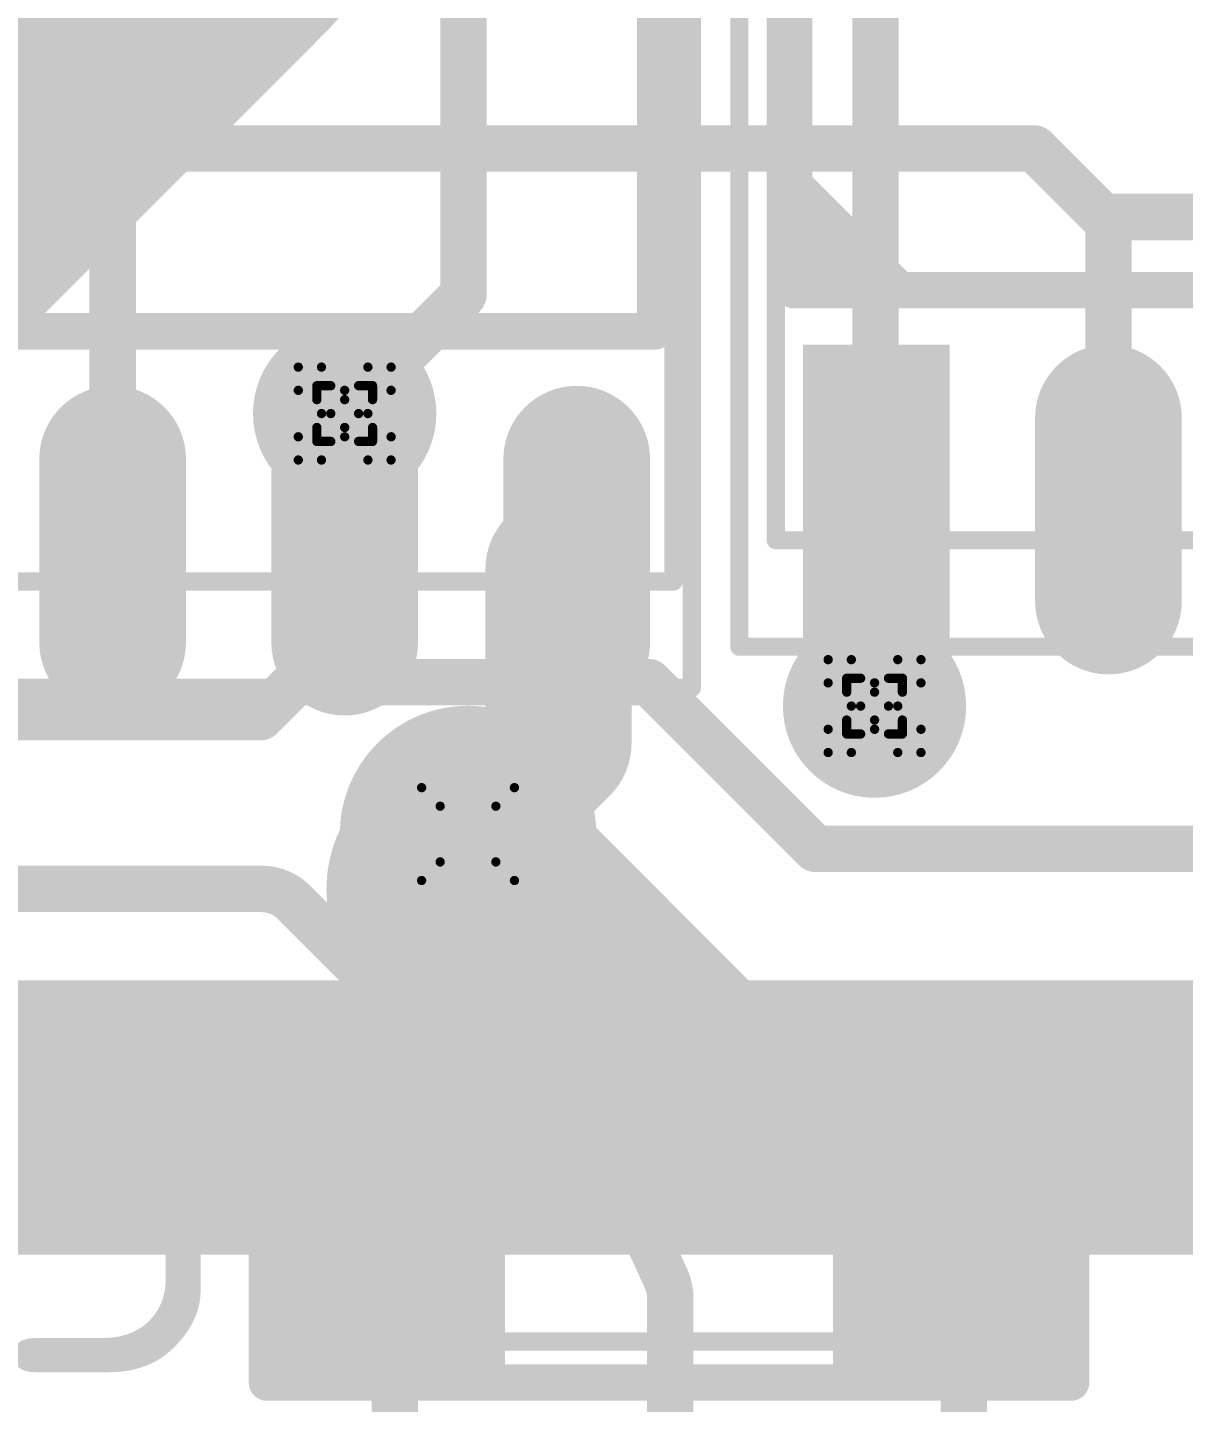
# Model space of a CAD drawing. Header units: millimetres. Extents: x 3219 to 51106, y -14166 to 2063.
# Drawn here: x 5632.09 to 5638.42, y 1778.3 to 1785.82 of the extents above; entities that cross this region are included whole.
import ezdxf

# ---------------------------------------------------------------- set-up
doc = ezdxf.new("R2010")
doc.units = ezdxf.units.MM
doc.layers.get('0').update_dxf_attribs({"lineweight": 53})
for name, color, linetype in [('Bottom Layer', 5, 'Continuous'), ('Bottom Solder', 6, 'Continuous'), ('Drill Drawing', 1, 'Continuous'), ('Mechanical 13', 56, 'Continuous'), ('Mechanical 15', 56, 'Continuous'), ('Top Layer', 1, 'Continuous'), ('Top Overlay', 2, 'Continuous'), ('Top Paste', 8, 'Continuous'), ('Top Solder', 216, 'Continuous')]:
    doc.layers.add(name, color=color, linetype=linetype)
doc.styles.add('GOST type B', font='GOST_B.TTF', dxfattribs={"height": 3.5})

# ---------------------------------------------------------------- blocks, each defined once
blk = doc.blocks.new('1206_56')
at = {"layer": 'Top Layer'}
for points in [[(-2, -0.8), (-2, 0.8), (-1, 0.8), (-1, -0.8)], [(1, -0.8), (1, 0.8), (2, 0.8), (2, -0.8)]]:
    blk.add_hatch(color=1, dxfattribs=at).paths.add_polyline_path(points)
at = {"layer": 'Top Paste'}
for points in [[(-2, -0.8), (-2, 0.8), (-1, 0.8), (-1, -0.8)], [(1, -0.8), (1, 0.8), (2, 0.8), (2, -0.8)]]:
    blk.add_hatch(color=8, dxfattribs=at).paths.add_polyline_path(points)
at = {"layer": 'Top Solder'}
for points in [[(-2.1016, -0.9016), (-2.1016, 0.9016), (-0.8984, 0.9016), (-0.8984, -0.9016)], [(0.8984, -0.9016), (0.8984, 0.9016), (2.1016, 0.9016), (2.1016, -0.9016)]]:
    blk.add_hatch(color=216, dxfattribs=at).paths.add_polyline_path(points)
at = {"layer": 'Mechanical 13'}
for points in [[(-1.6, 0.775, 0.1, 0.1, 0), (-1.6, -0.775, 0.1, 0.1, 0)], [(1.6, 0.775, 0.1, 0.1, 0), (-1.6, 0.775, 0.1, 0.1, 0)], [(1.6, 0.775, 0.1, 0.1, 0), (1.6, -0.775, 0.1, 0.1, 0)], [(1.6, -0.775, 0.1, 0.1, 0), (-1.6, -0.775, 0.1, 0.1, 0)]]:
    blk.add_lwpolyline(points, format="xyseb", dxfattribs=at)
for points in [[(-1.625, 0.775, 0.05, 0.05, 1), (-1.575, 0.775, 0.05, 0.05, 1)], [(-1.625, 0.775, 0.05, 0.05, 1), (-1.575, 0.775, 0.05, 0.05, 1)], [(1.575, 0.775, 0.05, 0.05, 1), (1.625, 0.775, 0.05, 0.05, 1)], [(1.575, 0.775, 0.05, 0.05, 1), (1.625, 0.775, 0.05, 0.05, 1)], [(-1.625, -0.775, 0.05, 0.05, 1), (-1.575, -0.775, 0.05, 0.05, 1)], [(-1.625, -0.775, 0.05, 0.05, 1), (-1.575, -0.775, 0.05, 0.05, 1)], [(1.575, -0.775, 0.05, 0.05, 1), (1.625, -0.775, 0.05, 0.05, 1)], [(1.575, -0.775, 0.05, 0.05, 1), (1.625, -0.775, 0.05, 0.05, 1)]]:
    blk.add_lwpolyline(points, format="xyseb", close=True, dxfattribs=at)
at = {"layer": 'Mechanical 15'}
for points in [[(2.2, 1, 0.1, 0.1, 0), (-2.2, 1, 0.1, 0.1, 0)], [(-2.2, 1, 0.1, 0.1, 0), (-2.2, -1, 0.1, 0.1, 0)], [(2.2, 1, 0.1, 0.1, 0), (2.2, -1, 0.1, 0.1, 0)], [(0, 0.5, 0.1, 0.1, 0), (0, -0.5, 0.1, 0.1, 0)], [(0.5, 0, 0.1, 0.1, 0), (-0.5, 0, 0.1, 0.1, 0)], [(2.2, -1, 0.1, 0.1, 0), (-2.2, -1, 0.1, 0.1, 0)]]:
    blk.add_lwpolyline(points, format="xyseb", dxfattribs=at)
for points in [[(-2.225, 1, 0.05, 0.05, 1), (-2.175, 1, 0.05, 0.05, 1)], [(-2.225, 1, 0.05, 0.05, 1), (-2.175, 1, 0.05, 0.05, 1)], [(2.175, 1, 0.05, 0.05, 1), (2.225, 1, 0.05, 0.05, 1)], [(2.175, 1, 0.05, 0.05, 1), (2.225, 1, 0.05, 0.05, 1)], [(-0.025, 0.5, 0.05, 0.05, 1), (0.025, 0.5, 0.05, 0.05, 1)], [(-0.525, 0, 0.05, 0.05, 1), (-0.475, 0, 0.05, 0.05, 1)], [(0.475, 0, 0.05, 0.05, 1), (0.525, 0, 0.05, 0.05, 1)], [(-0.025, -0.5, 0.05, 0.05, 1), (0.025, -0.5, 0.05, 0.05, 1)], [(-2.225, -1, 0.05, 0.05, 1), (-2.175, -1, 0.05, 0.05, 1)], [(-2.225, -1, 0.05, 0.05, 1), (-2.175, -1, 0.05, 0.05, 1)], [(2.175, -1, 0.05, 0.05, 1), (2.225, -1, 0.05, 0.05, 1)], [(2.175, -1, 0.05, 0.05, 1), (2.225, -1, 0.05, 0.05, 1)]]:
    blk.add_lwpolyline(points, format="xyseb", close=True, dxfattribs=at)
at = {"layer": 'Top Overlay'}
for points in [[(-2.2, 1, 0.2, 0.2, 0), (-2.2, -1, 0.2, 0.2, 0)], [(2.2, 1, 0.2, 0.2, 0), (-2.2, 1, 0.2, 0.2, 0)], [(2.2, 1, 0.2, 0.2, 0), (2.2, -1, 0.2, 0.2, 0)], [(2.2, -1, 0.2, 0.2, 0), (-2.2, -1, 0.2, 0.2, 0)]]:
    blk.add_lwpolyline(points, format="xyseb", dxfattribs=at)
for points in [[(-2.25, 1, 0.1, 0.1, 1), (-2.15, 1, 0.1, 0.1, 1)], [(-2.25, 1, 0.1, 0.1, 1), (-2.15, 1, 0.1, 0.1, 1)], [(2.15, 1, 0.1, 0.1, 1), (2.25, 1, 0.1, 0.1, 1)], [(2.15, 1, 0.1, 0.1, 1), (2.25, 1, 0.1, 0.1, 1)], [(-2.25, -1, 0.1, 0.1, 1), (-2.15, -1, 0.1, 0.1, 1)], [(-2.25, -1, 0.1, 0.1, 1), (-2.15, -1, 0.1, 0.1, 1)], [(2.15, -1, 0.1, 0.1, 1), (2.25, -1, 0.1, 0.1, 1)], [(2.15, -1, 0.1, 0.1, 1), (2.25, -1, 0.1, 0.1, 1)]]:
    blk.add_lwpolyline(points, format="xyseb", close=True, dxfattribs=at)
blk = doc.blocks.new('14_SOIC_95')
at = {"layer": 'Mechanical 13'}
h = blk.add_hatch(color=56, dxfattribs=at)
edge = h.paths.add_edge_path()
edge.add_arc((0.5, 0), 0.25, 0, 360)
at = {"layer": 'Top Layer'}
blk.add_hatch(color=1, dxfattribs=at).paths.add_polyline_path([(-0.8, 0.3), (0.8, 0.3), (0.8, -0.3), (-0.8, -0.3)])
h = blk.add_hatch(color=1, dxfattribs=at)
edge = h.paths.add_edge_path()
edge.add_arc((-0.5, -1.27), 0.3, 90, 270)
edge.add_line((-0.5, -1.57), (0.5, -1.57))
edge.add_arc((0.5, -1.27), 0.3, 270, 450)
edge.add_line((0.5, -0.97), (-0.5, -0.97))
at = {"layer": 'Top Overlay'}
blk.add_hatch(color=2, dxfattribs=at).paths.add_polyline_path([(1.2, 0.45), (1.2, -0.27), (1.92, 0.45)])
at = {"layer": 'Top Paste'}
blk.add_hatch(color=8, dxfattribs=at).paths.add_polyline_path([(-0.8, 0.3), (0.8, 0.3), (0.8, -0.3), (-0.8, -0.3)])
h = blk.add_hatch(color=8, dxfattribs=at)
edge = h.paths.add_edge_path()
edge.add_arc((-0.5, -1.27), 0.3, 90, 270)
edge.add_line((-0.5, -1.57), (0.5, -1.57))
edge.add_arc((0.5, -1.27), 0.3, 270, 450)
edge.add_line((0.5, -0.97), (-0.5, -0.97))
at = {"layer": 'Top Solder'}
blk.add_hatch(color=216, dxfattribs=at).paths.add_polyline_path([(-0.9016, 0.4016), (0.9016, 0.4016), (0.9016, -0.4016), (-0.9016, -0.4016)])
h = blk.add_hatch(color=216, dxfattribs=at)
edge = h.paths.add_edge_path()
edge.add_arc((-0.5, -1.27), 0.4016, 90, 270)
edge.add_line((-0.5, -1.6716), (0.5, -1.6716))
edge.add_arc((0.5, -1.27), 0.4016, 270, 450)
edge.add_line((0.5, -0.8684), (-0.5, -0.8684))
at = {"layer": 'Mechanical 13'}
for points in [[(-0.1683, 0.5501, 0.1, 0.1, 0), (5.9685, 0.55, 0.1, 0.1, 0)], [(-0.1683, 0.5501, 0.1, 0.1, 0), (-0.1683, -8.15, 0.1, 0.1, 0)]]:
    blk.add_lwpolyline(points, format="xyseb", dxfattribs=at)
blk.add_lwpolyline([(-0.1933, 0.5501, 0.05, 0.05, 1), (-0.1433, 0.5501, 0.05, 0.05, 1)], format="xyseb", close=True, dxfattribs=at)
blk.add_lwpolyline([(-0.1933, 0.5501, 0.05, 0.05, 1), (-0.1433, 0.5501, 0.05, 0.05, 1)], format="xyseb", close=True, dxfattribs=at)
at = {"layer": 'Mechanical 15'}
for points in [[(6.75, 0.75, 0.1, 0.1, 0), (-0.75, 0.75, 0.1, 0.1, 0)], [(-0.75, 0.75, 0.1, 0.1, 0), (-0.75, -8.25, 0.1, 0.1, 0)]]:
    blk.add_lwpolyline(points, format="xyseb", dxfattribs=at)
blk.add_lwpolyline([(-0.775, 0.75, 0.05, 0.05, 1), (-0.725, 0.75, 0.05, 0.05, 1)], format="xyseb", close=True, dxfattribs=at)
blk.add_lwpolyline([(-0.775, 0.75, 0.05, 0.05, 1), (-0.725, 0.75, 0.05, 0.05, 1)], format="xyseb", close=True, dxfattribs=at)
at = {"layer": 'Top Overlay'}
for points in [[(1.2, 0.45, 0.2, 0.2, 0), (1.2, -8.05, 0.2, 0.2, 0)], [(1.2, 0.45, 0.2, 0.2, 0), (4.7, 0.45, 0.2, 0.2, 0)]]:
    blk.add_lwpolyline(points, format="xyseb", dxfattribs=at)
blk.add_lwpolyline([(1.15, 0.45, 0.1, 0.1, 1), (1.25, 0.45, 0.1, 0.1, 1)], format="xyseb", close=True, dxfattribs=at)
blk.add_lwpolyline([(1.15, 0.45, 0.1, 0.1, 1), (1.25, 0.45, 0.1, 0.1, 1)], format="xyseb", close=True, dxfattribs=at)
blk = doc.blocks.new('14_SOIC_96')
at = {"layer": 'Top Layer'}
h = blk.add_hatch(color=1, dxfattribs=at)
edge = h.paths.add_edge_path()
edge.add_arc((-0.5, -5.08), 0.3, 90, 270)
edge.add_line((-0.5, -5.38), (0.5, -5.38))
edge.add_arc((0.5, -5.08), 0.3, 270, 450)
edge.add_line((0.5, -4.78), (-0.5, -4.78))
h = blk.add_hatch(color=1, dxfattribs=at)
edge = h.paths.add_edge_path()
edge.add_arc((-0.5, -6.35), 0.3, 90, 270)
edge.add_line((-0.5, -6.65), (0.5, -6.65))
edge.add_arc((0.5, -6.35), 0.3, 270, 450)
edge.add_line((0.5, -6.05), (-0.5, -6.05))
h = blk.add_hatch(color=1, dxfattribs=at)
edge = h.paths.add_edge_path()
edge.add_arc((-0.5, -7.62), 0.3, 90, 270)
edge.add_line((-0.5, -7.92), (0.5, -7.92))
edge.add_arc((0.5, -7.62), 0.3, 270, 450)
edge.add_line((0.5, -7.32), (-0.5, -7.32))
at = {"layer": 'Top Paste'}
h = blk.add_hatch(color=8, dxfattribs=at)
edge = h.paths.add_edge_path()
edge.add_arc((-0.5, -5.08), 0.3, 90, 270)
edge.add_line((-0.5, -5.38), (0.5, -5.38))
edge.add_arc((0.5, -5.08), 0.3, 270, 450)
edge.add_line((0.5, -4.78), (-0.5, -4.78))
h = blk.add_hatch(color=8, dxfattribs=at)
edge = h.paths.add_edge_path()
edge.add_arc((-0.5, -6.35), 0.3, 90, 270)
edge.add_line((-0.5, -6.65), (0.5, -6.65))
edge.add_arc((0.5, -6.35), 0.3, 270, 450)
edge.add_line((0.5, -6.05), (-0.5, -6.05))
h = blk.add_hatch(color=8, dxfattribs=at)
edge = h.paths.add_edge_path()
edge.add_arc((-0.5, -7.62), 0.3, 90, 270)
edge.add_line((-0.5, -7.92), (0.5, -7.92))
edge.add_arc((0.5, -7.62), 0.3, 270, 450)
edge.add_line((0.5, -7.32), (-0.5, -7.32))
at = {"layer": 'Top Solder'}
h = blk.add_hatch(color=216, dxfattribs=at)
edge = h.paths.add_edge_path()
edge.add_arc((-0.5, -5.08), 0.4016, 90, 270)
edge.add_line((-0.5, -5.4816), (0.5, -5.4816))
edge.add_arc((0.5, -5.08), 0.4016, 270, 450)
edge.add_line((0.5, -4.6784), (-0.5, -4.6784))
h = blk.add_hatch(color=216, dxfattribs=at)
edge = h.paths.add_edge_path()
edge.add_arc((-0.5, -6.35), 0.4016, 90, 270)
edge.add_line((-0.5, -6.7516), (0.5, -6.7516))
edge.add_arc((0.5, -6.35), 0.4016, 270, 450)
edge.add_line((0.5, -5.9484), (-0.5, -5.9484))
h = blk.add_hatch(color=216, dxfattribs=at)
edge = h.paths.add_edge_path()
edge.add_arc((-0.5, -7.62), 0.4016, 90, 270)
edge.add_line((-0.5, -8.0216), (0.5, -8.0216))
edge.add_arc((0.5, -7.62), 0.4016, 270, 450)
edge.add_line((0.5, -7.2184), (-0.5, -7.2184))
at = {"layer": 'Mechanical 13'}
for points in [[(-0.1683, 0.55, 0.1, 0.1, 0), (-0.1683, -8.15, 0.1, 0.1, 0)], [(-0.1683, -8.15, 0.1, 0.1, 0), (5.9685, -8.15, 0.1, 0.1, 0)]]:
    blk.add_lwpolyline(points, format="xyseb", dxfattribs=at)
blk.add_lwpolyline([(-0.1933, -8.15, 0.05, 0.05, 1), (-0.1433, -8.15, 0.05, 0.05, 1)], format="xyseb", close=True, dxfattribs=at)
blk.add_lwpolyline([(-0.1933, -8.15, 0.05, 0.05, 1), (-0.1433, -8.15, 0.05, 0.05, 1)], format="xyseb", close=True, dxfattribs=at)
at = {"layer": 'Mechanical 15'}
for points in [[(-0.75, 0.75, 0.1, 0.1, 0), (-0.75, -8.25, 0.1, 0.1, 0)], [(-0.75, -8.25, 0.1, 0.1, 0), (6.75, -8.25, 0.1, 0.1, 0)]]:
    blk.add_lwpolyline(points, format="xyseb", dxfattribs=at)
blk.add_lwpolyline([(-0.775, -8.25, 0.05, 0.05, 1), (-0.725, -8.25, 0.05, 0.05, 1)], format="xyseb", close=True, dxfattribs=at)
blk.add_lwpolyline([(-0.775, -8.25, 0.05, 0.05, 1), (-0.725, -8.25, 0.05, 0.05, 1)], format="xyseb", close=True, dxfattribs=at)
at = {"layer": 'Top Overlay'}
for points in [[(1.2, 0.45, 0.2, 0.2, 0), (1.2, -8.05, 0.2, 0.2, 0)], [(1.2, -8.05, 0.2, 0.2, 0), (4.7, -8.05, 0.2, 0.2, 0)]]:
    blk.add_lwpolyline(points, format="xyseb", dxfattribs=at)
blk.add_lwpolyline([(1.15, -8.05, 0.1, 0.1, 1), (1.25, -8.05, 0.1, 0.1, 1)], format="xyseb", close=True, dxfattribs=at)
blk.add_lwpolyline([(1.15, -8.05, 0.1, 0.1, 1), (1.25, -8.05, 0.1, 0.1, 1)], format="xyseb", close=True, dxfattribs=at)

msp = doc.modelspace()

# ---------------------------------------------------------------- hatches: boundary and pattern name
at = {"layer": 'Bottom Layer'}
h = msp.add_hatch(color=5, dxfattribs=at)
edge = h.paths.add_edge_path()
edge.add_arc((5633.8285, 1783.7081), 0.4, 0, 360)
h = msp.add_hatch(color=5, dxfattribs=at)
edge = h.paths.add_edge_path()
edge.add_arc((5636.7285, 1782.1081), 0.4, 0, 360)
h = msp.add_hatch(color=5, dxfattribs=at)
edge = h.paths.add_edge_path()
edge.add_arc((5634.5035, 1781.4081), 0.6, 0, 360)
at = {"layer": 'Bottom Solder'}
h = msp.add_hatch(color=6, dxfattribs=at)
edge = h.paths.add_edge_path()
edge.add_arc((5633.8285, 1783.7081), 0.5016, 0, 360)
h = msp.add_hatch(color=6, dxfattribs=at)
edge = h.paths.add_edge_path()
edge.add_arc((5636.7285, 1782.1081), 0.5016, 0, 360)
h = msp.add_hatch(color=6, dxfattribs=at)
edge = h.paths.add_edge_path()
edge.add_arc((5634.5035, 1781.4081), 0.7016, 0, 360)
at = {"layer": 'Top Layer'}
h = msp.add_hatch(color=1, dxfattribs=at)
edge = h.paths.add_edge_path()
edge.add_arc((5633.8285, 1783.7081), 0.4, 0, 360)
h = msp.add_hatch(color=1, dxfattribs=at)
edge = h.paths.add_edge_path()
edge.add_arc((5636.7285, 1782.1081), 0.4, 0, 360)
h = msp.add_hatch(color=1, dxfattribs=at)
edge = h.paths.add_edge_path()
edge.add_arc((5634.5035, 1781.4081), 0.6, 0, 360)
at = {"layer": 'Top Solder'}
h = msp.add_hatch(color=216, dxfattribs=at)
edge = h.paths.add_edge_path()
edge.add_arc((5633.8285, 1783.7081), 0.5016, 0, 360)
h = msp.add_hatch(color=216, dxfattribs=at)
edge = h.paths.add_edge_path()
edge.add_arc((5636.7285, 1782.1081), 0.5016, 0, 360)
h = msp.add_hatch(color=216, dxfattribs=at)
edge = h.paths.add_edge_path()
edge.add_arc((5634.5035, 1781.4081), 0.7016, 0, 360)

# ---------------------------------------------------------------- linework, layer by layer
at = {"layer": 'Bottom Layer'}
for points in [[(5636.7335, 1782.1131, 0.254, 0.254, 0), (5636.7335, 1790.8781, 0.254, 0.254, 0)], [(5634.4785, 1784.3581, 0.254, 0.254, 0), (5634.4785, 1790.7093, 0.254, 0.254, 0)], [(5633.2075, 1786.3371, 1.5, 1.5, 0), (5633.2075, 1787.9207, 1.5, 1.5, 0)], [(5629.1559, 1782.2854, 1.5, 1.5, 0), (5633.2075, 1786.3371, 1.5, 1.5, 0)], [(5633.8285, 1783.7081, 0.254, 0.254, 0), (5634.4785, 1784.3581, 0.254, 0.254, 0)], [(5633.3692, 1782.0481, 0.254, 0.254, 0), (5633.5602, 1782.2391, 0.254, 0.254, 0)], [(5633.5602, 1782.2391, 0.254, 0.254, 0), (5635.493, 1782.2391, 0.254, 0.254, 0)], [(5635.493, 1782.2391, 0.254, 0.254, 0), (5636.405, 1781.3271, 0.254, 0.254, 0)], [(5636.7285, 1782.1081, 0.254, 0.254, 0), (5636.7335, 1782.1131, 0.254, 0.254, 0)], [(5631.2885, 1782.0481, 0.254, 0.254, 0), (5633.3692, 1782.0481, 0.254, 0.254, 0)], [(5634.4785, 1781.1081, 1.5, 1.5, 0), (5635.7285, 1779.8581, 1.5, 1.5, 0)], [(5636.405, 1781.3271, 0.254, 0.254, 0), (5639.552, 1781.3271, 0.254, 0.254, 0)], [(5630.3405, 1779.8581, 1.5, 1.5, 0), (5635.7285, 1779.8581, 1.5, 1.5, 0)], [(5635.7285, 1779.8581, 1.5, 1.5, 0), (5647.177, 1779.8581, 1.5, 1.5, 0)]]:
    msp.add_lwpolyline(points, format="xyseb", dxfattribs=at)
for points in [[(5632.8325, 1786.3371, 0.75, 0.75, 1), (5633.5825, 1786.3371, 0.75, 0.75, 1)], [(5632.8325, 1786.3371, 0.75, 0.75, 1), (5633.5825, 1786.3371, 0.75, 0.75, 1)], [(5634.415, 1784.3581, 0.127, 0.127, 1), (5634.542, 1784.3581, 0.127, 0.127, 1)], [(5634.415, 1784.3581, 0.127, 0.127, 1), (5634.542, 1784.3581, 0.127, 0.127, 1)], [(5633.765, 1783.7081, 0.127, 0.127, 1), (5633.892, 1783.7081, 0.127, 0.127, 1)], [(5633.4967, 1782.2391, 0.127, 0.127, 1), (5633.6237, 1782.2391, 0.127, 0.127, 1)], [(5633.4967, 1782.2391, 0.127, 0.127, 1), (5633.6237, 1782.2391, 0.127, 0.127, 1)], [(5635.4295, 1782.2391, 0.127, 0.127, 1), (5635.5565, 1782.2391, 0.127, 0.127, 1)], [(5635.4295, 1782.2391, 0.127, 0.127, 1), (5635.5565, 1782.2391, 0.127, 0.127, 1)], [(5636.665, 1782.1081, 0.127, 0.127, 1), (5636.792, 1782.1081, 0.127, 0.127, 1)], [(5636.67, 1782.1131, 0.127, 0.127, 1), (5636.797, 1782.1131, 0.127, 0.127, 1)], [(5636.67, 1782.1131, 0.127, 0.127, 1), (5636.797, 1782.1131, 0.127, 0.127, 1)], [(5633.3057, 1782.0481, 0.127, 0.127, 1), (5633.4327, 1782.0481, 0.127, 0.127, 1)], [(5633.3057, 1782.0481, 0.127, 0.127, 1), (5633.4327, 1782.0481, 0.127, 0.127, 1)], [(5634.1035, 1781.1081, 0.75, 0.75, 1), (5634.8535, 1781.1081, 0.75, 0.75, 1)], [(5636.3415, 1781.3271, 0.127, 0.127, 1), (5636.4685, 1781.3271, 0.127, 0.127, 1)], [(5636.3415, 1781.3271, 0.127, 0.127, 1), (5636.4685, 1781.3271, 0.127, 0.127, 1)], [(5635.3535, 1779.8581, 0.75, 0.75, 1), (5636.1035, 1779.8581, 0.75, 0.75, 1)], [(5635.3535, 1779.8581, 0.75, 0.75, 1), (5636.1035, 1779.8581, 0.75, 0.75, 1)], [(5635.3535, 1779.8581, 0.75, 0.75, 1), (5636.1035, 1779.8581, 0.75, 0.75, 1)]]:
    msp.add_lwpolyline(points, format="xyseb", close=True, dxfattribs=at)
at = {"layer": 'Drill Drawing'}
for points in [[(5633.5745, 1783.8351, 0.0508, 0.0508, 0), (5633.5745, 1783.9621, 0.0508, 0.0508, 0)], [(5633.5745, 1783.9621, 0.0508, 0.0508, 0), (5633.7015, 1783.9621, 0.0508, 0.0508, 0)], [(5633.7015, 1783.9621, 0.0508, 0.0508, 0), (5633.8285, 1783.8351, 0.0508, 0.0508, 0)], [(5633.8285, 1783.8351, 0.0508, 0.0508, 0), (5633.9555, 1783.9621, 0.0508, 0.0508, 0)], [(5633.9555, 1783.9621, 0.0508, 0.0508, 0), (5634.0825, 1783.9621, 0.0508, 0.0508, 0)], [(5634.0825, 1783.8351, 0.0508, 0.0508, 0), (5634.0825, 1783.9621, 0.0508, 0.0508, 0)], [(5633.5745, 1783.8351, 0.0508, 0.0508, 0), (5633.7015, 1783.7081, 0.0508, 0.0508, 0)], [(5633.6761, 1783.7843, 0.0508, 0.0508, 0), (5633.6761, 1783.8605, 0.0508, 0.0508, 0)], [(5633.6761, 1783.8605, 0.0508, 0.0508, 0), (5633.7523, 1783.8605, 0.0508, 0.0508, 0)], [(5633.7523, 1783.8605, 0.0508, 0.0508, 0), (5633.8285, 1783.7843, 0.0508, 0.0508, 0)], [(5633.8285, 1783.7843, 0.0508, 0.0508, 0), (5633.9047, 1783.8605, 0.0508, 0.0508, 0)], [(5633.9047, 1783.8605, 0.0508, 0.0508, 0), (5633.9809, 1783.8605, 0.0508, 0.0508, 0)], [(5633.9555, 1783.7081, 0.0508, 0.0508, 0), (5634.0825, 1783.8351, 0.0508, 0.0508, 0)], [(5633.9809, 1783.7843, 0.0508, 0.0508, 0), (5633.9809, 1783.8605, 0.0508, 0.0508, 0)], [(5633.6761, 1783.7843, 0.0508, 0.0508, 0), (5633.7523, 1783.7081, 0.0508, 0.0508, 0)], [(5633.9047, 1783.7081, 0.0508, 0.0508, 0), (5633.9809, 1783.7843, 0.0508, 0.0508, 0)], [(5633.5745, 1783.5811, 0.0508, 0.0508, 0), (5633.7015, 1783.7081, 0.0508, 0.0508, 0)], [(5633.6761, 1783.6319, 0.0508, 0.0508, 0), (5633.7523, 1783.7081, 0.0508, 0.0508, 0)], [(5633.9047, 1783.7081, 0.0508, 0.0508, 0), (5633.9809, 1783.6319, 0.0508, 0.0508, 0)], [(5633.9555, 1783.7081, 0.0508, 0.0508, 0), (5634.0825, 1783.5811, 0.0508, 0.0508, 0)], [(5633.6761, 1783.5557, 0.0508, 0.0508, 0), (5633.6761, 1783.6319, 0.0508, 0.0508, 0)], [(5633.7523, 1783.5557, 0.0508, 0.0508, 0), (5633.8285, 1783.6319, 0.0508, 0.0508, 0)], [(5633.8285, 1783.6319, 0.0508, 0.0508, 0), (5633.9047, 1783.5557, 0.0508, 0.0508, 0)], [(5633.9809, 1783.5557, 0.0508, 0.0508, 0), (5633.9809, 1783.6319, 0.0508, 0.0508, 0)], [(5633.5745, 1783.4541, 0.0508, 0.0508, 0), (5633.5745, 1783.5811, 0.0508, 0.0508, 0)], [(5633.6761, 1783.5557, 0.0508, 0.0508, 0), (5633.7523, 1783.5557, 0.0508, 0.0508, 0)], [(5633.7015, 1783.4541, 0.0508, 0.0508, 0), (5633.8285, 1783.5811, 0.0508, 0.0508, 0)], [(5633.8285, 1783.5811, 0.0508, 0.0508, 0), (5633.9555, 1783.4541, 0.0508, 0.0508, 0)], [(5633.9047, 1783.5557, 0.0508, 0.0508, 0), (5633.9809, 1783.5557, 0.0508, 0.0508, 0)], [(5634.0825, 1783.4541, 0.0508, 0.0508, 0), (5634.0825, 1783.5811, 0.0508, 0.0508, 0)], [(5633.5745, 1783.4541, 0.0508, 0.0508, 0), (5633.7015, 1783.4541, 0.0508, 0.0508, 0)], [(5633.9555, 1783.4541, 0.0508, 0.0508, 0), (5634.0825, 1783.4541, 0.0508, 0.0508, 0)], [(5636.4745, 1782.2351, 0.0508, 0.0508, 0), (5636.4745, 1782.3621, 0.0508, 0.0508, 0)], [(5636.4745, 1782.3621, 0.0508, 0.0508, 0), (5636.6015, 1782.3621, 0.0508, 0.0508, 0)], [(5636.6015, 1782.3621, 0.0508, 0.0508, 0), (5636.7285, 1782.2351, 0.0508, 0.0508, 0)], [(5636.7285, 1782.2351, 0.0508, 0.0508, 0), (5636.8555, 1782.3621, 0.0508, 0.0508, 0)], [(5636.8555, 1782.3621, 0.0508, 0.0508, 0), (5636.9825, 1782.3621, 0.0508, 0.0508, 0)], [(5636.9825, 1782.2351, 0.0508, 0.0508, 0), (5636.9825, 1782.3621, 0.0508, 0.0508, 0)], [(5636.5761, 1782.1843, 0.0508, 0.0508, 0), (5636.5761, 1782.2605, 0.0508, 0.0508, 0)], [(5636.5761, 1782.2605, 0.0508, 0.0508, 0), (5636.6523, 1782.2605, 0.0508, 0.0508, 0)], [(5636.6523, 1782.2605, 0.0508, 0.0508, 0), (5636.7285, 1782.1843, 0.0508, 0.0508, 0)], [(5636.7285, 1782.1843, 0.0508, 0.0508, 0), (5636.8047, 1782.2605, 0.0508, 0.0508, 0)], [(5636.8047, 1782.2605, 0.0508, 0.0508, 0), (5636.8809, 1782.2605, 0.0508, 0.0508, 0)], [(5636.8809, 1782.1843, 0.0508, 0.0508, 0), (5636.8809, 1782.2605, 0.0508, 0.0508, 0)], [(5636.4745, 1782.2351, 0.0508, 0.0508, 0), (5636.6015, 1782.1081, 0.0508, 0.0508, 0)], [(5636.5761, 1782.1843, 0.0508, 0.0508, 0), (5636.6523, 1782.1081, 0.0508, 0.0508, 0)], [(5636.8047, 1782.1081, 0.0508, 0.0508, 0), (5636.8809, 1782.1843, 0.0508, 0.0508, 0)], [(5636.8555, 1782.1081, 0.0508, 0.0508, 0), (5636.9825, 1782.2351, 0.0508, 0.0508, 0)], [(5636.4745, 1781.9811, 0.0508, 0.0508, 0), (5636.6015, 1782.1081, 0.0508, 0.0508, 0)], [(5636.5761, 1782.0319, 0.0508, 0.0508, 0), (5636.6523, 1782.1081, 0.0508, 0.0508, 0)], [(5636.8047, 1782.1081, 0.0508, 0.0508, 0), (5636.8809, 1782.0319, 0.0508, 0.0508, 0)], [(5636.8555, 1782.1081, 0.0508, 0.0508, 0), (5636.9825, 1781.9811, 0.0508, 0.0508, 0)], [(5636.5761, 1781.9557, 0.0508, 0.0508, 0), (5636.5761, 1782.0319, 0.0508, 0.0508, 0)], [(5636.6523, 1781.9557, 0.0508, 0.0508, 0), (5636.7285, 1782.0319, 0.0508, 0.0508, 0)], [(5636.7285, 1782.0319, 0.0508, 0.0508, 0), (5636.8047, 1781.9557, 0.0508, 0.0508, 0)], [(5636.8809, 1781.9557, 0.0508, 0.0508, 0), (5636.8809, 1782.0319, 0.0508, 0.0508, 0)], [(5636.4745, 1781.8541, 0.0508, 0.0508, 0), (5636.4745, 1781.9811, 0.0508, 0.0508, 0)], [(5636.5761, 1781.9557, 0.0508, 0.0508, 0), (5636.6523, 1781.9557, 0.0508, 0.0508, 0)], [(5636.6015, 1781.8541, 0.0508, 0.0508, 0), (5636.7285, 1781.9811, 0.0508, 0.0508, 0)], [(5636.7285, 1781.9811, 0.0508, 0.0508, 0), (5636.8555, 1781.8541, 0.0508, 0.0508, 0)], [(5636.8047, 1781.9557, 0.0508, 0.0508, 0), (5636.8809, 1781.9557, 0.0508, 0.0508, 0)], [(5636.9825, 1781.8541, 0.0508, 0.0508, 0), (5636.9825, 1781.9811, 0.0508, 0.0508, 0)], [(5636.4745, 1781.8541, 0.0508, 0.0508, 0), (5636.6015, 1781.8541, 0.0508, 0.0508, 0)], [(5636.8555, 1781.8541, 0.0508, 0.0508, 0), (5636.9825, 1781.8541, 0.0508, 0.0508, 0)], [(5634.2495, 1781.6621, 0.0508, 0.0508, 0), (5634.7575, 1781.6621, 0.0508, 0.0508, 0)], [(5634.2495, 1781.1541, 0.0508, 0.0508, 0), (5634.2495, 1781.6621, 0.0508, 0.0508, 0)], [(5634.7575, 1781.1541, 0.0508, 0.0508, 0), (5634.7575, 1781.6621, 0.0508, 0.0508, 0)], [(5634.3511, 1781.5605, 0.0508, 0.0508, 0), (5634.6559, 1781.5605, 0.0508, 0.0508, 0)], [(5634.3511, 1781.2557, 0.0508, 0.0508, 0), (5634.3511, 1781.5605, 0.0508, 0.0508, 0)], [(5634.6559, 1781.2557, 0.0508, 0.0508, 0), (5634.6559, 1781.5605, 0.0508, 0.0508, 0)], [(5634.3511, 1781.2557, 0.0508, 0.0508, 0), (5634.6559, 1781.2557, 0.0508, 0.0508, 0)], [(5634.2495, 1781.1541, 0.0508, 0.0508, 0), (5634.7575, 1781.1541, 0.0508, 0.0508, 0)]]:
    msp.add_lwpolyline(points, format="xyseb", dxfattribs=at)
for points in [[(5633.5618, 1783.9621, 0.0254, 0.0254, 1), (5633.5872, 1783.9621, 0.0254, 0.0254, 1)], [(5633.5618, 1783.9621, 0.0254, 0.0254, 1), (5633.5872, 1783.9621, 0.0254, 0.0254, 1)], [(5633.6888, 1783.9621, 0.0254, 0.0254, 1), (5633.7142, 1783.9621, 0.0254, 0.0254, 1)], [(5633.6888, 1783.9621, 0.0254, 0.0254, 1), (5633.7142, 1783.9621, 0.0254, 0.0254, 1)], [(5633.9428, 1783.9621, 0.0254, 0.0254, 1), (5633.9682, 1783.9621, 0.0254, 0.0254, 1)], [(5633.9428, 1783.9621, 0.0254, 0.0254, 1), (5633.9682, 1783.9621, 0.0254, 0.0254, 1)], [(5634.0698, 1783.9621, 0.0254, 0.0254, 1), (5634.0952, 1783.9621, 0.0254, 0.0254, 1)], [(5634.0698, 1783.9621, 0.0254, 0.0254, 1), (5634.0952, 1783.9621, 0.0254, 0.0254, 1)], [(5633.5618, 1783.8351, 0.0254, 0.0254, 1), (5633.5872, 1783.8351, 0.0254, 0.0254, 1)], [(5633.5618, 1783.8351, 0.0254, 0.0254, 1), (5633.5872, 1783.8351, 0.0254, 0.0254, 1)], [(5633.6634, 1783.8605, 0.0254, 0.0254, 1), (5633.6888, 1783.8605, 0.0254, 0.0254, 1)], [(5633.6634, 1783.8605, 0.0254, 0.0254, 1), (5633.6888, 1783.8605, 0.0254, 0.0254, 1)], [(5633.7396, 1783.8605, 0.0254, 0.0254, 1), (5633.765, 1783.8605, 0.0254, 0.0254, 1)], [(5633.7396, 1783.8605, 0.0254, 0.0254, 1), (5633.765, 1783.8605, 0.0254, 0.0254, 1)], [(5633.8158, 1783.8351, 0.0254, 0.0254, 1), (5633.8412, 1783.8351, 0.0254, 0.0254, 1)], [(5633.8158, 1783.8351, 0.0254, 0.0254, 1), (5633.8412, 1783.8351, 0.0254, 0.0254, 1)], [(5633.892, 1783.8605, 0.0254, 0.0254, 1), (5633.9174, 1783.8605, 0.0254, 0.0254, 1)], [(5633.892, 1783.8605, 0.0254, 0.0254, 1), (5633.9174, 1783.8605, 0.0254, 0.0254, 1)], [(5633.9682, 1783.8605, 0.0254, 0.0254, 1), (5633.9936, 1783.8605, 0.0254, 0.0254, 1)], [(5633.9682, 1783.8605, 0.0254, 0.0254, 1), (5633.9936, 1783.8605, 0.0254, 0.0254, 1)], [(5634.0698, 1783.8351, 0.0254, 0.0254, 1), (5634.0952, 1783.8351, 0.0254, 0.0254, 1)], [(5634.0698, 1783.8351, 0.0254, 0.0254, 1), (5634.0952, 1783.8351, 0.0254, 0.0254, 1)], [(5633.6634, 1783.7843, 0.0254, 0.0254, 1), (5633.6888, 1783.7843, 0.0254, 0.0254, 1)], [(5633.6634, 1783.7843, 0.0254, 0.0254, 1), (5633.6888, 1783.7843, 0.0254, 0.0254, 1)], [(5633.8158, 1783.7843, 0.0254, 0.0254, 1), (5633.8412, 1783.7843, 0.0254, 0.0254, 1)], [(5633.8158, 1783.7843, 0.0254, 0.0254, 1), (5633.8412, 1783.7843, 0.0254, 0.0254, 1)], [(5633.9682, 1783.7843, 0.0254, 0.0254, 1), (5633.9936, 1783.7843, 0.0254, 0.0254, 1)], [(5633.9682, 1783.7843, 0.0254, 0.0254, 1), (5633.9936, 1783.7843, 0.0254, 0.0254, 1)], [(5633.6888, 1783.7081, 0.0254, 0.0254, 1), (5633.7142, 1783.7081, 0.0254, 0.0254, 1)], [(5633.6888, 1783.7081, 0.0254, 0.0254, 1), (5633.7142, 1783.7081, 0.0254, 0.0254, 1)], [(5633.7396, 1783.7081, 0.0254, 0.0254, 1), (5633.765, 1783.7081, 0.0254, 0.0254, 1)], [(5633.7396, 1783.7081, 0.0254, 0.0254, 1), (5633.765, 1783.7081, 0.0254, 0.0254, 1)], [(5633.892, 1783.7081, 0.0254, 0.0254, 1), (5633.9174, 1783.7081, 0.0254, 0.0254, 1)], [(5633.892, 1783.7081, 0.0254, 0.0254, 1), (5633.9174, 1783.7081, 0.0254, 0.0254, 1)], [(5633.9428, 1783.7081, 0.0254, 0.0254, 1), (5633.9682, 1783.7081, 0.0254, 0.0254, 1)], [(5633.9428, 1783.7081, 0.0254, 0.0254, 1), (5633.9682, 1783.7081, 0.0254, 0.0254, 1)], [(5633.6634, 1783.6319, 0.0254, 0.0254, 1), (5633.6888, 1783.6319, 0.0254, 0.0254, 1)], [(5633.6634, 1783.6319, 0.0254, 0.0254, 1), (5633.6888, 1783.6319, 0.0254, 0.0254, 1)], [(5633.8158, 1783.6319, 0.0254, 0.0254, 1), (5633.8412, 1783.6319, 0.0254, 0.0254, 1)], [(5633.8158, 1783.6319, 0.0254, 0.0254, 1), (5633.8412, 1783.6319, 0.0254, 0.0254, 1)], [(5633.9682, 1783.6319, 0.0254, 0.0254, 1), (5633.9936, 1783.6319, 0.0254, 0.0254, 1)], [(5633.9682, 1783.6319, 0.0254, 0.0254, 1), (5633.9936, 1783.6319, 0.0254, 0.0254, 1)], [(5633.5618, 1783.5811, 0.0254, 0.0254, 1), (5633.5872, 1783.5811, 0.0254, 0.0254, 1)], [(5633.5618, 1783.5811, 0.0254, 0.0254, 1), (5633.5872, 1783.5811, 0.0254, 0.0254, 1)], [(5633.6634, 1783.5557, 0.0254, 0.0254, 1), (5633.6888, 1783.5557, 0.0254, 0.0254, 1)], [(5633.6634, 1783.5557, 0.0254, 0.0254, 1), (5633.6888, 1783.5557, 0.0254, 0.0254, 1)], [(5633.7396, 1783.5557, 0.0254, 0.0254, 1), (5633.765, 1783.5557, 0.0254, 0.0254, 1)], [(5633.7396, 1783.5557, 0.0254, 0.0254, 1), (5633.765, 1783.5557, 0.0254, 0.0254, 1)], [(5633.8158, 1783.5811, 0.0254, 0.0254, 1), (5633.8412, 1783.5811, 0.0254, 0.0254, 1)], [(5633.8158, 1783.5811, 0.0254, 0.0254, 1), (5633.8412, 1783.5811, 0.0254, 0.0254, 1)], [(5633.892, 1783.5557, 0.0254, 0.0254, 1), (5633.9174, 1783.5557, 0.0254, 0.0254, 1)], [(5633.892, 1783.5557, 0.0254, 0.0254, 1), (5633.9174, 1783.5557, 0.0254, 0.0254, 1)], [(5633.9682, 1783.5557, 0.0254, 0.0254, 1), (5633.9936, 1783.5557, 0.0254, 0.0254, 1)], [(5633.9682, 1783.5557, 0.0254, 0.0254, 1), (5633.9936, 1783.5557, 0.0254, 0.0254, 1)], [(5634.0698, 1783.5811, 0.0254, 0.0254, 1), (5634.0952, 1783.5811, 0.0254, 0.0254, 1)], [(5634.0698, 1783.5811, 0.0254, 0.0254, 1), (5634.0952, 1783.5811, 0.0254, 0.0254, 1)], [(5633.5618, 1783.4541, 0.0254, 0.0254, 1), (5633.5872, 1783.4541, 0.0254, 0.0254, 1)], [(5633.5618, 1783.4541, 0.0254, 0.0254, 1), (5633.5872, 1783.4541, 0.0254, 0.0254, 1)], [(5633.6888, 1783.4541, 0.0254, 0.0254, 1), (5633.7142, 1783.4541, 0.0254, 0.0254, 1)], [(5633.6888, 1783.4541, 0.0254, 0.0254, 1), (5633.7142, 1783.4541, 0.0254, 0.0254, 1)], [(5633.9428, 1783.4541, 0.0254, 0.0254, 1), (5633.9682, 1783.4541, 0.0254, 0.0254, 1)], [(5633.9428, 1783.4541, 0.0254, 0.0254, 1), (5633.9682, 1783.4541, 0.0254, 0.0254, 1)], [(5634.0698, 1783.4541, 0.0254, 0.0254, 1), (5634.0952, 1783.4541, 0.0254, 0.0254, 1)], [(5634.0698, 1783.4541, 0.0254, 0.0254, 1), (5634.0952, 1783.4541, 0.0254, 0.0254, 1)], [(5636.4618, 1782.3621, 0.0254, 0.0254, 1), (5636.4872, 1782.3621, 0.0254, 0.0254, 1)], [(5636.4618, 1782.3621, 0.0254, 0.0254, 1), (5636.4872, 1782.3621, 0.0254, 0.0254, 1)], [(5636.5888, 1782.3621, 0.0254, 0.0254, 1), (5636.6142, 1782.3621, 0.0254, 0.0254, 1)], [(5636.5888, 1782.3621, 0.0254, 0.0254, 1), (5636.6142, 1782.3621, 0.0254, 0.0254, 1)], [(5636.8428, 1782.3621, 0.0254, 0.0254, 1), (5636.8682, 1782.3621, 0.0254, 0.0254, 1)], [(5636.8428, 1782.3621, 0.0254, 0.0254, 1), (5636.8682, 1782.3621, 0.0254, 0.0254, 1)], [(5636.9698, 1782.3621, 0.0254, 0.0254, 1), (5636.9952, 1782.3621, 0.0254, 0.0254, 1)], [(5636.9698, 1782.3621, 0.0254, 0.0254, 1), (5636.9952, 1782.3621, 0.0254, 0.0254, 1)], [(5636.5634, 1782.2605, 0.0254, 0.0254, 1), (5636.5888, 1782.2605, 0.0254, 0.0254, 1)], [(5636.5634, 1782.2605, 0.0254, 0.0254, 1), (5636.5888, 1782.2605, 0.0254, 0.0254, 1)], [(5636.6396, 1782.2605, 0.0254, 0.0254, 1), (5636.665, 1782.2605, 0.0254, 0.0254, 1)], [(5636.6396, 1782.2605, 0.0254, 0.0254, 1), (5636.665, 1782.2605, 0.0254, 0.0254, 1)], [(5636.792, 1782.2605, 0.0254, 0.0254, 1), (5636.8174, 1782.2605, 0.0254, 0.0254, 1)], [(5636.792, 1782.2605, 0.0254, 0.0254, 1), (5636.8174, 1782.2605, 0.0254, 0.0254, 1)], [(5636.8682, 1782.2605, 0.0254, 0.0254, 1), (5636.8936, 1782.2605, 0.0254, 0.0254, 1)], [(5636.8682, 1782.2605, 0.0254, 0.0254, 1), (5636.8936, 1782.2605, 0.0254, 0.0254, 1)], [(5636.4618, 1782.2351, 0.0254, 0.0254, 1), (5636.4872, 1782.2351, 0.0254, 0.0254, 1)], [(5636.4618, 1782.2351, 0.0254, 0.0254, 1), (5636.4872, 1782.2351, 0.0254, 0.0254, 1)], [(5636.5634, 1782.1843, 0.0254, 0.0254, 1), (5636.5888, 1782.1843, 0.0254, 0.0254, 1)], [(5636.5634, 1782.1843, 0.0254, 0.0254, 1), (5636.5888, 1782.1843, 0.0254, 0.0254, 1)], [(5636.7158, 1782.2351, 0.0254, 0.0254, 1), (5636.7412, 1782.2351, 0.0254, 0.0254, 1)], [(5636.7158, 1782.2351, 0.0254, 0.0254, 1), (5636.7412, 1782.2351, 0.0254, 0.0254, 1)], [(5636.7158, 1782.1843, 0.0254, 0.0254, 1), (5636.7412, 1782.1843, 0.0254, 0.0254, 1)], [(5636.7158, 1782.1843, 0.0254, 0.0254, 1), (5636.7412, 1782.1843, 0.0254, 0.0254, 1)], [(5636.8682, 1782.1843, 0.0254, 0.0254, 1), (5636.8936, 1782.1843, 0.0254, 0.0254, 1)], [(5636.8682, 1782.1843, 0.0254, 0.0254, 1), (5636.8936, 1782.1843, 0.0254, 0.0254, 1)], [(5636.9698, 1782.2351, 0.0254, 0.0254, 1), (5636.9952, 1782.2351, 0.0254, 0.0254, 1)], [(5636.9698, 1782.2351, 0.0254, 0.0254, 1), (5636.9952, 1782.2351, 0.0254, 0.0254, 1)], [(5636.5888, 1782.1081, 0.0254, 0.0254, 1), (5636.6142, 1782.1081, 0.0254, 0.0254, 1)], [(5636.5888, 1782.1081, 0.0254, 0.0254, 1), (5636.6142, 1782.1081, 0.0254, 0.0254, 1)], [(5636.6396, 1782.1081, 0.0254, 0.0254, 1), (5636.665, 1782.1081, 0.0254, 0.0254, 1)], [(5636.6396, 1782.1081, 0.0254, 0.0254, 1), (5636.665, 1782.1081, 0.0254, 0.0254, 1)], [(5636.792, 1782.1081, 0.0254, 0.0254, 1), (5636.8174, 1782.1081, 0.0254, 0.0254, 1)], [(5636.792, 1782.1081, 0.0254, 0.0254, 1), (5636.8174, 1782.1081, 0.0254, 0.0254, 1)], [(5636.8428, 1782.1081, 0.0254, 0.0254, 1), (5636.8682, 1782.1081, 0.0254, 0.0254, 1)], [(5636.8428, 1782.1081, 0.0254, 0.0254, 1), (5636.8682, 1782.1081, 0.0254, 0.0254, 1)], [(5636.5634, 1782.0319, 0.0254, 0.0254, 1), (5636.5888, 1782.0319, 0.0254, 0.0254, 1)], [(5636.5634, 1782.0319, 0.0254, 0.0254, 1), (5636.5888, 1782.0319, 0.0254, 0.0254, 1)], [(5636.7158, 1782.0319, 0.0254, 0.0254, 1), (5636.7412, 1782.0319, 0.0254, 0.0254, 1)], [(5636.7158, 1782.0319, 0.0254, 0.0254, 1), (5636.7412, 1782.0319, 0.0254, 0.0254, 1)], [(5636.8682, 1782.0319, 0.0254, 0.0254, 1), (5636.8936, 1782.0319, 0.0254, 0.0254, 1)], [(5636.8682, 1782.0319, 0.0254, 0.0254, 1), (5636.8936, 1782.0319, 0.0254, 0.0254, 1)], [(5636.4618, 1781.9811, 0.0254, 0.0254, 1), (5636.4872, 1781.9811, 0.0254, 0.0254, 1)], [(5636.4618, 1781.9811, 0.0254, 0.0254, 1), (5636.4872, 1781.9811, 0.0254, 0.0254, 1)], [(5636.5634, 1781.9557, 0.0254, 0.0254, 1), (5636.5888, 1781.9557, 0.0254, 0.0254, 1)], [(5636.5634, 1781.9557, 0.0254, 0.0254, 1), (5636.5888, 1781.9557, 0.0254, 0.0254, 1)], [(5636.6396, 1781.9557, 0.0254, 0.0254, 1), (5636.665, 1781.9557, 0.0254, 0.0254, 1)], [(5636.6396, 1781.9557, 0.0254, 0.0254, 1), (5636.665, 1781.9557, 0.0254, 0.0254, 1)], [(5636.7158, 1781.9811, 0.0254, 0.0254, 1), (5636.7412, 1781.9811, 0.0254, 0.0254, 1)], [(5636.7158, 1781.9811, 0.0254, 0.0254, 1), (5636.7412, 1781.9811, 0.0254, 0.0254, 1)], [(5636.792, 1781.9557, 0.0254, 0.0254, 1), (5636.8174, 1781.9557, 0.0254, 0.0254, 1)], [(5636.792, 1781.9557, 0.0254, 0.0254, 1), (5636.8174, 1781.9557, 0.0254, 0.0254, 1)], [(5636.8682, 1781.9557, 0.0254, 0.0254, 1), (5636.8936, 1781.9557, 0.0254, 0.0254, 1)], [(5636.8682, 1781.9557, 0.0254, 0.0254, 1), (5636.8936, 1781.9557, 0.0254, 0.0254, 1)], [(5636.9698, 1781.9811, 0.0254, 0.0254, 1), (5636.9952, 1781.9811, 0.0254, 0.0254, 1)], [(5636.9698, 1781.9811, 0.0254, 0.0254, 1), (5636.9952, 1781.9811, 0.0254, 0.0254, 1)], [(5636.4618, 1781.8541, 0.0254, 0.0254, 1), (5636.4872, 1781.8541, 0.0254, 0.0254, 1)], [(5636.4618, 1781.8541, 0.0254, 0.0254, 1), (5636.4872, 1781.8541, 0.0254, 0.0254, 1)], [(5636.5888, 1781.8541, 0.0254, 0.0254, 1), (5636.6142, 1781.8541, 0.0254, 0.0254, 1)], [(5636.5888, 1781.8541, 0.0254, 0.0254, 1), (5636.6142, 1781.8541, 0.0254, 0.0254, 1)], [(5636.8428, 1781.8541, 0.0254, 0.0254, 1), (5636.8682, 1781.8541, 0.0254, 0.0254, 1)], [(5636.8428, 1781.8541, 0.0254, 0.0254, 1), (5636.8682, 1781.8541, 0.0254, 0.0254, 1)], [(5636.9698, 1781.8541, 0.0254, 0.0254, 1), (5636.9952, 1781.8541, 0.0254, 0.0254, 1)], [(5636.9698, 1781.8541, 0.0254, 0.0254, 1), (5636.9952, 1781.8541, 0.0254, 0.0254, 1)], [(5634.2368, 1781.6621, 0.0254, 0.0254, 1), (5634.2622, 1781.6621, 0.0254, 0.0254, 1)], [(5634.2368, 1781.6621, 0.0254, 0.0254, 1), (5634.2622, 1781.6621, 0.0254, 0.0254, 1)], [(5634.7448, 1781.6621, 0.0254, 0.0254, 1), (5634.7702, 1781.6621, 0.0254, 0.0254, 1)], [(5634.7448, 1781.6621, 0.0254, 0.0254, 1), (5634.7702, 1781.6621, 0.0254, 0.0254, 1)], [(5634.3384, 1781.5605, 0.0254, 0.0254, 1), (5634.3638, 1781.5605, 0.0254, 0.0254, 1)], [(5634.3384, 1781.5605, 0.0254, 0.0254, 1), (5634.3638, 1781.5605, 0.0254, 0.0254, 1)], [(5634.6432, 1781.5605, 0.0254, 0.0254, 1), (5634.6686, 1781.5605, 0.0254, 0.0254, 1)], [(5634.6432, 1781.5605, 0.0254, 0.0254, 1), (5634.6686, 1781.5605, 0.0254, 0.0254, 1)], [(5634.3384, 1781.2557, 0.0254, 0.0254, 1), (5634.3638, 1781.2557, 0.0254, 0.0254, 1)], [(5634.3384, 1781.2557, 0.0254, 0.0254, 1), (5634.3638, 1781.2557, 0.0254, 0.0254, 1)], [(5634.6432, 1781.2557, 0.0254, 0.0254, 1), (5634.6686, 1781.2557, 0.0254, 0.0254, 1)], [(5634.6432, 1781.2557, 0.0254, 0.0254, 1), (5634.6686, 1781.2557, 0.0254, 0.0254, 1)], [(5634.2368, 1781.1541, 0.0254, 0.0254, 1), (5634.2622, 1781.1541, 0.0254, 0.0254, 1)], [(5634.2368, 1781.1541, 0.0254, 0.0254, 1), (5634.2622, 1781.1541, 0.0254, 0.0254, 1)], [(5634.7448, 1781.1541, 0.0254, 0.0254, 1), (5634.7702, 1781.1541, 0.0254, 0.0254, 1)], [(5634.7448, 1781.1541, 0.0254, 0.0254, 1), (5634.7702, 1781.1541, 0.0254, 0.0254, 1)]]:
    msp.add_lwpolyline(points, format="xyseb", close=True, dxfattribs=at)
at = {"layer": 'Top Layer'}
for points in [[(5630.0035, 1785.1581, 0.254, 0.254, 0), (5632.4785, 1785.1581, 0.254, 0.254, 0)], [(5632.4785, 1785.1581, 0.254, 0.254, 0), (5632.5585, 1785.0781, 0.254, 0.254, 0)], [(5632.4785, 1785.1581, 0.254, 0.254, 0), (5637.6035, 1785.1581, 0.254, 0.254, 0)], [(5637.6035, 1785.1581, 0.254, 0.254, 0), (5637.9785, 1784.7831, 0.254, 0.254, 0)], [(5632.5585, 1782.9581, 0.254, 0.254, 0), (5632.5585, 1785.0781, 0.254, 0.254, 0)], [(5637.9785, 1784.7831, 0.254, 0.254, 0), (5638.0085, 1784.7531, 0.254, 0.254, 0)], [(5637.9785, 1784.7831, 0.254, 0.254, 0), (5641.8785, 1784.7831, 0.254, 0.254, 0)], [(5638.0085, 1783.1831, 0.254, 0.254, 0), (5638.0085, 1784.7531, 0.254, 0.254, 0)], [(5633.8285, 1782.9581, 0.254, 0.254, 0), (5633.8285, 1783.7081, 0.254, 0.254, 0)], [(5634.9985, 1782.8581, 0.8, 0.8, 0), (5635.0985, 1782.9581, 0.8, 0.8, 0)], [(5634.9985, 1781.9031, 0.8, 0.8, 0), (5634.9985, 1782.8581, 0.8, 0.8, 0)], [(5636.7335, 1783.1781, 0.254, 0.254, 0), (5636.7385, 1783.1831, 0.254, 0.254, 0)], [(5636.7335, 1782.1131, 0.254, 0.254, 0), (5636.7335, 1783.1781, 0.254, 0.254, 0)], [(5634.5035, 1781.4081, 0.8, 0.8, 0), (5634.9985, 1781.9031, 0.8, 0.8, 0)], [(5636.7285, 1782.1081, 0.254, 0.254, 0), (5636.7335, 1782.1131, 0.254, 0.254, 0)], [(5626.4785, 1781.1081, 0.254, 0.254, 0), (5633.3733, 1781.1081, 0.254, 0.254, 0)], [(5633.3733, 1781.1081, 0.254, 0.254, -0.198912), (5633.5529, 1781.0337, 0.254, 0.254, 0)], [(5633.5529, 1781.0337, 0.254, 0.254, 0), (5633.9235, 1780.6631, 0.254, 0.254, 0)], [(5634.1027, 1780.5891, 0.254, 0.254, -0.198328), (5633.9235, 1780.6631, 0.254, 0.254, 0)], [(5634.1027, 1780.5891, 0.254, 0.254, 0), (5634.6035, 1780.5891, 0.254, 0.254, 0)], [(5634.6035, 1780.5891, 0.254, 0.254, -0.293234), (5634.9499, 1780.3669, 0.254, 0.254, 0)], [(5634.9499, 1780.3669, 0.254, 0.254, 0), (5635.5869, 1778.9772, 0.254, 0.254, 0)], [(5634.1035, 1777.3331, 0.254, 0.254, 0), (5634.1035, 1779.4081, 0.254, 0.254, 0)], [(5637.1035, 1779.4081, 0.254, 0.254, 0), (5637.2165, 1779.2951, 0.254, 0.254, 0)], [(5637.2165, 1776.9331, 0.254, 0.254, 0), (5637.2165, 1779.2951, 0.254, 0.254, 0)], [(5635.5869, 1778.9772, 0.254, 0.254, -0.107872), (5635.61, 1778.8714, 0.254, 0.254, 0)], [(5635.61, 1776.8008, 0.254, 0.254, 0), (5635.61, 1778.8714, 0.254, 0.254, 0)]]:
    msp.add_lwpolyline(points, format="xyseb", dxfattribs=at)
for points in [[(5632.415, 1785.1581, 0.127, 0.127, 1), (5632.542, 1785.1581, 0.127, 0.127, 1)], [(5632.415, 1785.1581, 0.127, 0.127, 1), (5632.542, 1785.1581, 0.127, 0.127, 1)], [(5632.415, 1785.1581, 0.127, 0.127, 1), (5632.542, 1785.1581, 0.127, 0.127, 1)], [(5637.54, 1785.1581, 0.127, 0.127, 1), (5637.667, 1785.1581, 0.127, 0.127, 1)], [(5637.54, 1785.1581, 0.127, 0.127, 1), (5637.667, 1785.1581, 0.127, 0.127, 1)], [(5632.495, 1785.0781, 0.127, 0.127, 1), (5632.622, 1785.0781, 0.127, 0.127, 1)], [(5632.495, 1785.0781, 0.127, 0.127, 1), (5632.622, 1785.0781, 0.127, 0.127, 1)], [(5637.915, 1784.7831, 0.127, 0.127, 1), (5638.042, 1784.7831, 0.127, 0.127, 1)], [(5637.915, 1784.7831, 0.127, 0.127, 1), (5638.042, 1784.7831, 0.127, 0.127, 1)], [(5637.915, 1784.7831, 0.127, 0.127, 1), (5638.042, 1784.7831, 0.127, 0.127, 1)], [(5637.945, 1784.7531, 0.127, 0.127, 1), (5638.072, 1784.7531, 0.127, 0.127, 1)], [(5637.945, 1784.7531, 0.127, 0.127, 1), (5638.072, 1784.7531, 0.127, 0.127, 1)], [(5633.765, 1783.7081, 0.127, 0.127, 1), (5633.892, 1783.7081, 0.127, 0.127, 1)], [(5634.8985, 1782.9581, 0.4, 0.4, 1), (5635.2985, 1782.9581, 0.4, 0.4, 1)], [(5634.7985, 1782.8581, 0.4, 0.4, 1), (5635.1985, 1782.8581, 0.4, 0.4, 1)], [(5634.7985, 1782.8581, 0.4, 0.4, 1), (5635.1985, 1782.8581, 0.4, 0.4, 1)], [(5636.67, 1783.1781, 0.127, 0.127, 1), (5636.797, 1783.1781, 0.127, 0.127, 1)], [(5636.67, 1783.1781, 0.127, 0.127, 1), (5636.797, 1783.1781, 0.127, 0.127, 1)], [(5636.675, 1783.1831, 0.127, 0.127, 1), (5636.802, 1783.1831, 0.127, 0.127, 1)], [(5637.945, 1783.1831, 0.127, 0.127, 1), (5638.072, 1783.1831, 0.127, 0.127, 1)], [(5632.495, 1782.9581, 0.127, 0.127, 1), (5632.622, 1782.9581, 0.127, 0.127, 1)], [(5633.765, 1782.9581, 0.127, 0.127, 1), (5633.892, 1782.9581, 0.127, 0.127, 1)], [(5634.7985, 1781.9031, 0.4, 0.4, 1), (5635.1985, 1781.9031, 0.4, 0.4, 1)], [(5634.7985, 1781.9031, 0.4, 0.4, 1), (5635.1985, 1781.9031, 0.4, 0.4, 1)], [(5636.665, 1782.1081, 0.127, 0.127, 1), (5636.792, 1782.1081, 0.127, 0.127, 1)], [(5636.67, 1782.1131, 0.127, 0.127, 1), (5636.797, 1782.1131, 0.127, 0.127, 1)], [(5636.67, 1782.1131, 0.127, 0.127, 1), (5636.797, 1782.1131, 0.127, 0.127, 1)], [(5634.3035, 1781.4081, 0.4, 0.4, 1), (5634.7035, 1781.4081, 0.4, 0.4, 1)], [(5633.3098, 1781.1081, 0.127, 0.127, 1), (5633.4368, 1781.1081, 0.127, 0.127, 1)], [(5633.3098, 1781.1081, 0.127, 0.127, 1), (5633.4368, 1781.1081, 0.127, 0.127, 1)], [(5633.4894, 1781.0337, 0.127, 0.127, 1), (5633.6164, 1781.0337, 0.127, 0.127, 1)], [(5633.4894, 1781.0337, 0.127, 0.127, 1), (5633.6164, 1781.0337, 0.127, 0.127, 1)], [(5633.86, 1780.6631, 0.127, 0.127, 1), (5633.987, 1780.6631, 0.127, 0.127, 1)], [(5633.86, 1780.6631, 0.127, 0.127, 1), (5633.987, 1780.6631, 0.127, 0.127, 1)], [(5634.0392, 1780.5891, 0.127, 0.127, 1), (5634.1662, 1780.5891, 0.127, 0.127, 1)], [(5634.0392, 1780.5891, 0.127, 0.127, 1), (5634.1662, 1780.5891, 0.127, 0.127, 1)], [(5634.54, 1780.5891, 0.127, 0.127, 1), (5634.667, 1780.5891, 0.127, 0.127, 1)], [(5634.54, 1780.5891, 0.127, 0.127, 1), (5634.667, 1780.5891, 0.127, 0.127, 1)], [(5634.8864, 1780.3669, 0.127, 0.127, 1), (5635.0134, 1780.3669, 0.127, 0.127, 1)], [(5634.8864, 1780.3669, 0.127, 0.127, 1), (5635.0134, 1780.3669, 0.127, 0.127, 1)], [(5634.04, 1779.4081, 0.127, 0.127, 1), (5634.167, 1779.4081, 0.127, 0.127, 1)], [(5637.04, 1779.4081, 0.127, 0.127, 1), (5637.167, 1779.4081, 0.127, 0.127, 1)], [(5637.153, 1779.2951, 0.127, 0.127, 1), (5637.28, 1779.2951, 0.127, 0.127, 1)], [(5637.153, 1779.2951, 0.127, 0.127, 1), (5637.28, 1779.2951, 0.127, 0.127, 1)], [(5635.5234, 1778.9772, 0.127, 0.127, 1), (5635.6504, 1778.9772, 0.127, 0.127, 1)], [(5635.5234, 1778.9772, 0.127, 0.127, 1), (5635.6504, 1778.9772, 0.127, 0.127, 1)], [(5635.5465, 1778.8714, 0.127, 0.127, 1), (5635.6735, 1778.8714, 0.127, 0.127, 1)], [(5635.5465, 1778.8714, 0.127, 0.127, 1), (5635.6735, 1778.8714, 0.127, 0.127, 1)]]:
    msp.add_lwpolyline(points, format="xyseb", close=True, dxfattribs=at)

# ---------------------------------------------------------------- block references
for name, p, rotation in [('14_SOIC_95', (5636.7385, 1783.1831), 90), ('14_SOIC_96', (5627.4785, 1782.9581), 90), ('1206_56', (5635.6035, 1779.4081), 180)]:
    msp.add_blockref(name, p, dxfattribs=dict(rotation=rotation))

# ---------------------------------------------------------------- texts
at = {"layer": 'Top Overlay', "style": 'GOST type B'}
msp.add_text('R39', height=2, dxfattribs=at).set_placement((5630.3046, 1778.4582))

doc.saveas('drawing.dxf')
